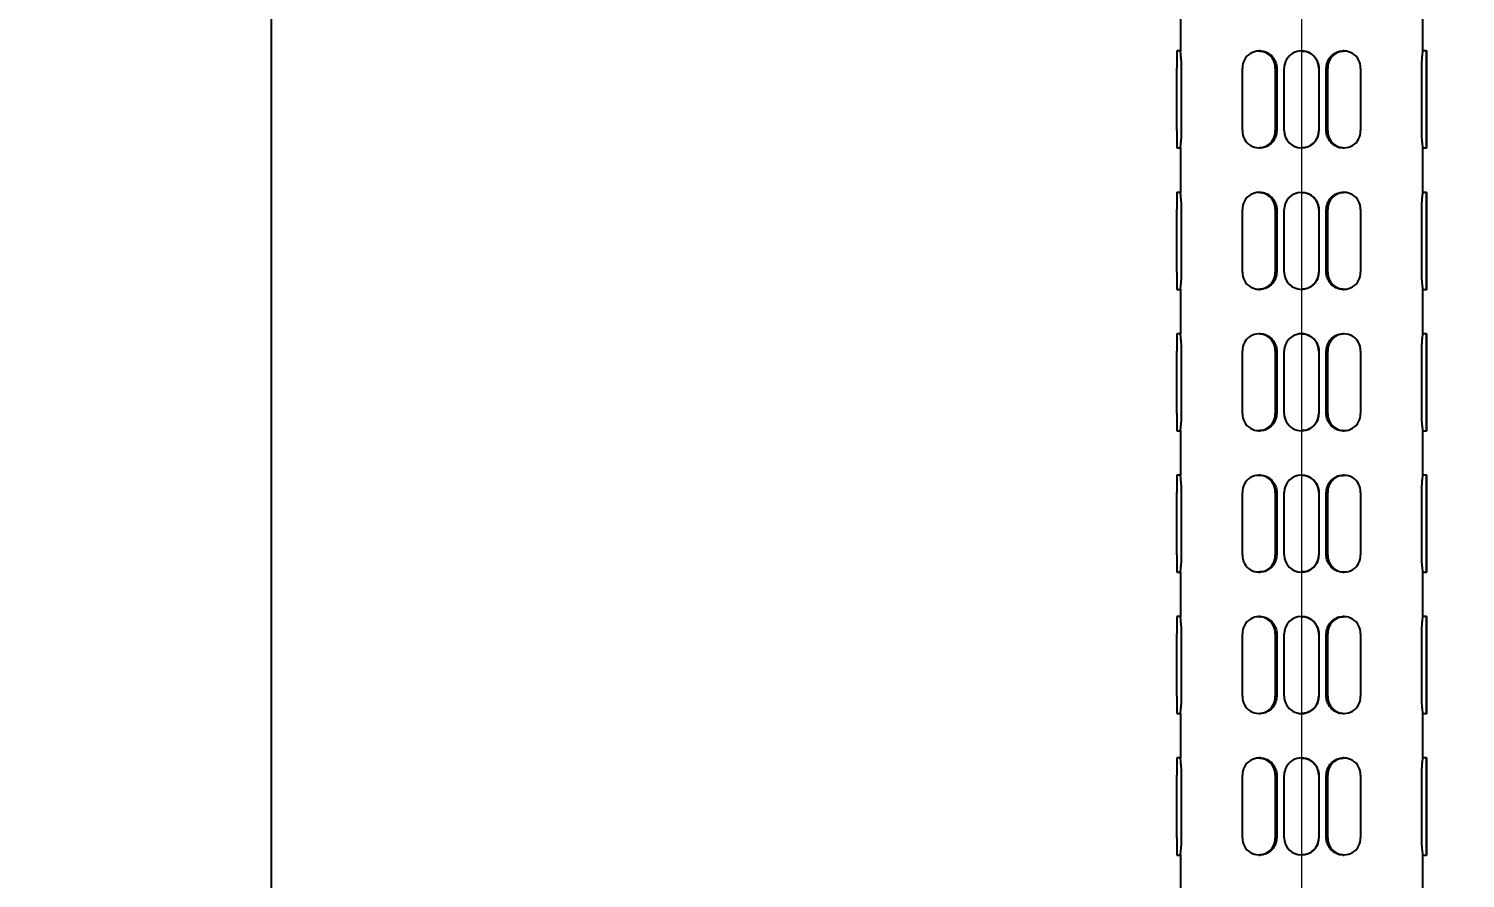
# Model space of a CAD drawing. Extents: x 0 to 951, y -2 to 427.
# Drawn here: x 110.74 to 136.64, y 148.09 to 163.41 of the extents above; entities that cross this region are included whole.
import ezdxf

# ---------------------------------------------------------------- set-up
doc = ezdxf.new("R2010")
doc.units = 0
doc.header["$LTSCALE"] = 23.1
doc.header["$MEASUREMENT"] = 0
doc.linetypes.add('CENTERX2', pattern=[20.32, 12.7, -2.54, 2.54, -2.54])
doc.layers.get('0').update_dxf_attribs({"linetype": 'CONTINUOUS'})
doc.layers.get('Defpoints').update_dxf_attribs({"linetype": 'CONTINUOUS'})
doc.layers.add('10', color=7, linetype='CONTINUOUS')
doc.styles.add('SLDTEXTSTYLE0', font='hyswlongfangsong.ttf')
doc.dimstyles.new('SLDDIMSTYLE0', dxfattribs={"dimtxt": 3.5, "dimasz": 4.08, "dimexe": 0, "dimexo": 0.0625, "dimgap": 0.875, "dimtad": 2, "dimdec": 0, "dimlfac": 5, "dimrnd": 1e-09, "dimzin": 12, "dimdsep": 46, "dimtxsty": 'SLDTEXTSTYLE0', "dimsah": 1, "dimcen": 0.09, "dimadec": 0, "dimazin": 3, "dimtfac": 1, "dimtdec": 0, "dimtofl": 0, "dimtmove": 0, "dimatfit": 3, "dimfxl": 1, "dimfrac": 2, "dimtolj": 1, "dimtzin": 12, "dimarcsym": 0})

# ---------------------------------------------------------------- blocks, each defined once
blk = doc.blocks.new('*D33')
at = {"layer": '10', "color": 0, "lineweight": -2}
for p, q in [((135.819, 226.61), (115.115, 226.61)), ((115.115, 117.19), (115.115, 222.53)), ((136.582, 113.11), (115.115, 113.11))]:
    blk.add_line(p, q, dxfattribs=at)
at = {"layer": '10', "color": 0}
for points in [[(115.795, 222.53), (114.435, 222.53), (115.115, 226.61)], [(114.435, 117.19), (115.795, 117.19), (115.115, 113.11)]]:
    blk.add_solid(points, dxfattribs=at)
at = {"layer": 'Defpoints', "color": 0}
for p in [(115.115, 226.61), (135.882, 226.61), (136.645, 113.11)]:
    blk.add_point(p, dxfattribs=at)
at = {"layer": '10', "color": 0, "insert": (110.74, 168.486), "char_height": 3.5, "attachment_point": 2, "rotation": 90, "style": 'SLDTEXTSTYLE0'}
blk.add_mtext('\\A1;900', dxfattribs=at)

msp = doc.modelspace()

# ---------------------------------------------------------------- linework, layer by layer
at = {"color": 7, "linetype": 'Continuous', "lineweight": 25}
for p, q in [((131.507, 163.814), (131.507, 163.006)), ((135.882, 163.007), (135.882, 163.815)), ((131.508, 163.01), (131.444, 163.01)), ((132.944, 163.01), (132.922, 163.01)), ((133.691, 163.01), (133.691, 163.01)), ((134.461, 163.01), (134.44, 163.01)), ((135.944, 163.01), (135.881, 163.01)), ((131.444, 161.573), (131.444, 162.698)), ((131.529, 161.573), (131.529, 162.698)), ((132.628, 161.573), (132.628, 162.698)), ((133.215, 162.698), (133.215, 161.573)), ((133.245, 162.698), (133.245, 161.573)), ((133.379, 161.573), (133.379, 162.698)), ((134.004, 162.698), (134.004, 161.573)), ((134.004, 162.698), (134.004, 161.573)), ((134.138, 161.573), (134.138, 162.698)), ((134.167, 161.573), (134.167, 162.698)), ((134.755, 162.698), (134.755, 161.573)), ((135.859, 161.573), (135.859, 162.698)), ((135.944, 161.573), (135.944, 162.698)), ((135.945, 162.698), (135.945, 161.573)), ((131.444, 161.26), (131.508, 161.26)), ((131.507, 161.264), (131.507, 160.456)), ((132.922, 161.26), (132.944, 161.26)), ((133.691, 161.26), (133.691, 161.26)), ((134.44, 161.26), (134.461, 161.26)), ((135.881, 161.26), (135.944, 161.26)), ((135.882, 160.457), (135.882, 161.265)), ((131.508, 160.46), (131.444, 160.46)), ((132.944, 160.46), (132.922, 160.46)), ((133.691, 160.46), (133.691, 160.46)), ((134.461, 160.46), (134.44, 160.46)), ((135.944, 160.46), (135.881, 160.46)), ((131.444, 159.023), (131.444, 160.148)), ((131.529, 159.023), (131.529, 160.148)), ((132.628, 159.023), (132.628, 160.148)), ((133.215, 160.148), (133.215, 159.023)), ((133.245, 160.148), (133.245, 159.023)), ((133.379, 159.023), (133.379, 160.148)), ((134.004, 160.148), (134.004, 159.023)), ((134.004, 160.148), (134.004, 159.023)), ((134.138, 159.023), (134.138, 160.148)), ((134.167, 159.023), (134.167, 160.148)), ((134.755, 160.148), (134.755, 159.023)), ((135.859, 159.023), (135.859, 160.148)), ((135.944, 159.023), (135.944, 160.148)), ((135.945, 160.148), (135.945, 159.023)), ((131.444, 158.71), (131.508, 158.71)), ((131.507, 158.714), (131.507, 157.906)), ((132.922, 158.71), (132.944, 158.71)), ((133.691, 158.71), (133.691, 158.71)), ((134.44, 158.71), (134.461, 158.71)), ((135.881, 158.71), (135.944, 158.71)), ((135.882, 157.907), (135.882, 158.715)), ((131.508, 157.91), (131.444, 157.91)), ((132.944, 157.91), (132.922, 157.91)), ((133.691, 157.91), (133.691, 157.91)), ((134.461, 157.91), (134.44, 157.91)), ((135.944, 157.91), (135.881, 157.91)), ((131.444, 156.473), (131.444, 157.598)), ((131.529, 156.473), (131.529, 157.598)), ((132.628, 156.473), (132.628, 157.598)), ((133.215, 157.598), (133.215, 156.473)), ((133.245, 157.598), (133.245, 156.473)), ((133.379, 156.473), (133.379, 157.598)), ((134.004, 157.598), (134.004, 156.473)), ((134.004, 157.598), (134.004, 156.473)), ((134.138, 156.473), (134.138, 157.598)), ((134.167, 156.473), (134.167, 157.598)), ((134.755, 157.598), (134.755, 156.473)), ((135.859, 156.473), (135.859, 157.598)), ((135.944, 156.473), (135.944, 157.598)), ((135.945, 157.598), (135.945, 156.473)), ((131.444, 156.16), (131.508, 156.16)), ((131.507, 156.164), (131.507, 155.356)), ((132.922, 156.16), (132.944, 156.16)), ((133.691, 156.16), (133.691, 156.16)), ((134.44, 156.16), (134.461, 156.16)), ((135.881, 156.16), (135.944, 156.16)), ((135.882, 155.357), (135.882, 156.165)), ((131.508, 155.36), (131.444, 155.36)), ((132.944, 155.36), (132.922, 155.36)), ((133.691, 155.36), (133.691, 155.36)), ((134.461, 155.36), (134.44, 155.36)), ((135.944, 155.36), (135.881, 155.36)), ((131.444, 153.923), (131.444, 155.048)), ((131.529, 153.923), (131.529, 155.048)), ((132.628, 153.923), (132.628, 155.048)), ((133.215, 155.048), (133.215, 153.923)), ((133.245, 155.048), (133.245, 153.923)), ((133.379, 153.923), (133.379, 155.048)), ((134.004, 155.048), (134.004, 153.923)), ((134.004, 155.048), (134.004, 153.923)), ((134.138, 153.923), (134.138, 155.048)), ((134.167, 153.923), (134.167, 155.048)), ((134.755, 155.048), (134.755, 153.923)), ((135.859, 153.923), (135.859, 155.048)), ((135.944, 153.923), (135.944, 155.048)), ((135.945, 155.048), (135.945, 153.923)), ((131.444, 153.61), (131.508, 153.61)), ((131.507, 153.614), (131.507, 152.806)), ((132.922, 153.61), (132.944, 153.61)), ((133.691, 153.61), (133.691, 153.61)), ((134.44, 153.61), (134.461, 153.61)), ((135.881, 153.61), (135.944, 153.61)), ((135.882, 152.807), (135.882, 153.615)), ((131.508, 152.81), (131.444, 152.81)), ((132.944, 152.81), (132.922, 152.81)), ((133.691, 152.81), (133.691, 152.81)), ((134.461, 152.81), (134.44, 152.81)), ((135.944, 152.81), (135.881, 152.81)), ((131.444, 151.373), (131.444, 152.498)), ((131.529, 151.373), (131.529, 152.498)), ((132.628, 151.373), (132.628, 152.498)), ((133.215, 152.498), (133.215, 151.373)), ((133.245, 152.498), (133.245, 151.373)), ((133.379, 151.373), (133.379, 152.498)), ((134.004, 152.498), (134.004, 151.373)), ((134.004, 152.498), (134.004, 151.373)), ((134.138, 151.373), (134.138, 152.498)), ((134.167, 151.373), (134.167, 152.498)), ((134.755, 152.498), (134.755, 151.373)), ((135.859, 151.373), (135.859, 152.498)), ((135.944, 151.373), (135.944, 152.498)), ((135.945, 152.498), (135.945, 151.373)), ((131.444, 151.06), (131.508, 151.06)), ((131.507, 151.064), (131.507, 150.256)), ((132.922, 151.06), (132.944, 151.06)), ((133.691, 151.06), (133.691, 151.06)), ((134.44, 151.06), (134.461, 151.06)), ((135.881, 151.06), (135.944, 151.06)), ((135.882, 150.257), (135.882, 151.065)), ((131.508, 150.26), (131.444, 150.26)), ((132.944, 150.26), (132.922, 150.26)), ((133.691, 150.26), (133.691, 150.26)), ((134.461, 150.26), (134.44, 150.26)), ((135.944, 150.26), (135.881, 150.26)), ((131.444, 148.823), (131.444, 149.948)), ((131.529, 148.823), (131.529, 149.948)), ((132.628, 148.823), (132.628, 149.948)), ((133.215, 149.948), (133.215, 148.823)), ((133.245, 149.948), (133.245, 148.823)), ((133.379, 148.823), (133.379, 149.948)), ((134.004, 149.948), (134.004, 148.823)), ((134.004, 149.948), (134.004, 148.823)), ((134.138, 148.823), (134.138, 149.948)), ((134.167, 148.823), (134.167, 149.948)), ((134.755, 149.948), (134.755, 148.823)), ((135.859, 148.823), (135.859, 149.948)), ((135.944, 148.823), (135.944, 149.948)), ((135.945, 149.948), (135.945, 148.823)), ((131.444, 148.51), (131.508, 148.51)), ((131.507, 148.514), (131.507, 147.706)), ((132.922, 148.51), (132.944, 148.51)), ((133.691, 148.51), (133.691, 148.51)), ((134.44, 148.51), (134.461, 148.51)), ((135.881, 148.51), (135.944, 148.51)), ((135.882, 147.707), (135.882, 148.515))]:
    msp.add_line(p, q, dxfattribs=at)
at = {"color": 7, "linetype": 'Continuous', "lineweight": 25, "flags": 128}
for points in [[(135.944, 162.698), (135.944, 162.818), (135.944, 162.919), (135.944, 162.987), (135.944, 163.01), (135.945, 162.987), (135.945, 162.919), (135.945, 162.818), (135.945, 162.698)], [(135.945, 161.573), (135.945, 161.453), (135.945, 161.352), (135.945, 161.284), (135.944, 161.26), (135.944, 161.284), (135.944, 161.352), (135.944, 161.453), (135.944, 161.573)], [(135.944, 160.148), (135.944, 160.268), (135.944, 160.369), (135.944, 160.437), (135.944, 160.46), (135.945, 160.437), (135.945, 160.369), (135.945, 160.268), (135.945, 160.148)], [(135.945, 159.023), (135.945, 158.903), (135.945, 158.802), (135.945, 158.734), (135.944, 158.71), (135.944, 158.734), (135.944, 158.802), (135.944, 158.903), (135.944, 159.023)], [(135.944, 157.598), (135.944, 157.718), (135.944, 157.819), (135.944, 157.887), (135.944, 157.91), (135.945, 157.887), (135.945, 157.819), (135.945, 157.718), (135.945, 157.598)], [(135.945, 156.473), (135.945, 156.353), (135.945, 156.252), (135.945, 156.184), (135.944, 156.16), (135.944, 156.184), (135.944, 156.252), (135.944, 156.353), (135.944, 156.473)], [(135.944, 155.048), (135.944, 155.168), (135.944, 155.269), (135.944, 155.337), (135.944, 155.36), (135.945, 155.337), (135.945, 155.269), (135.945, 155.168), (135.945, 155.048)], [(135.945, 153.923), (135.945, 153.803), (135.945, 153.702), (135.945, 153.634), (135.944, 153.61), (135.944, 153.634), (135.944, 153.702), (135.944, 153.803), (135.944, 153.923)], [(135.944, 152.498), (135.944, 152.618), (135.944, 152.719), (135.944, 152.787), (135.944, 152.81), (135.945, 152.787), (135.945, 152.719), (135.945, 152.618), (135.945, 152.498)], [(135.945, 151.373), (135.945, 151.253), (135.945, 151.152), (135.945, 151.084), (135.944, 151.06), (135.944, 151.084), (135.944, 151.152), (135.944, 151.253), (135.944, 151.373)], [(135.944, 149.948), (135.944, 150.068), (135.944, 150.169), (135.944, 150.237), (135.944, 150.26), (135.945, 150.237), (135.945, 150.169), (135.945, 150.068), (135.945, 149.948)], [(135.945, 148.823), (135.945, 148.703), (135.945, 148.602), (135.945, 148.534), (135.944, 148.51), (135.944, 148.534), (135.944, 148.602), (135.944, 148.703), (135.944, 148.823)]]:
    msp.add_lwpolyline(points, dxfattribs=at)
at = {"color": 7, "linetype": 'Continuous', "lineweight": 25}
for centre, radius, start, end in [((186.031, 162.776), 54.587, 179.7539, 180.0819), ((132.922, 162.713), 0.294, 357.1082, 182.8918), ((133.691, 162.698), 0.312, 359.9997, 180.0003), ((134.461, 162.713), 0.294, 357.1562, 182.8438), ((186.034, 161.495), 54.59, 179.9181, 180.2461), ((132.922, 161.558), 0.294, 177.1087, 2.8913), ((133.691, 161.573), 0.312, 180.0002, 359.9998), ((134.461, 161.558), 0.294, 177.1567, 2.8433), ((186.033, 160.226), 54.589, 179.7539, 180.0819), ((132.922, 160.163), 0.294, 357.1087, 182.8913), ((133.691, 160.148), 0.312, 0.0002, 179.9998), ((134.461, 160.163), 0.294, 357.1567, 182.8433), ((186.032, 158.945), 54.588, 179.9181, 180.2461), ((132.922, 159.008), 0.294, 177.1087, 2.8913), ((133.691, 159.023), 0.312, 180.0002, 359.9998), ((134.461, 159.008), 0.294, 177.1567, 2.8433), ((186.035, 157.676), 54.591, 179.7539, 180.0819), ((132.922, 157.613), 0.294, 357.108, 182.892), ((133.691, 157.598), 0.312, 359.9995, 180.0005), ((134.461, 157.613), 0.294, 357.156, 182.844), ((186.035, 156.395), 54.591, 179.9181, 180.2461), ((132.922, 156.458), 0.294, 177.108, 2.892), ((133.691, 156.473), 0.312, 179.9995, 0.0005), ((134.461, 156.458), 0.294, 177.156, 2.844), ((186.032, 155.126), 54.588, 179.7539, 180.0819), ((132.922, 155.063), 0.294, 357.1087, 182.8913), ((133.691, 155.048), 0.312, 0.0002, 179.9998), ((134.461, 155.063), 0.294, 357.1567, 182.8433), ((186.032, 153.845), 54.588, 179.9181, 180.2461), ((132.922, 153.908), 0.294, 177.1087, 2.8913), ((133.691, 153.923), 0.312, 180.0002, 359.9998), ((134.461, 153.908), 0.294, 177.1567, 2.8433), ((186.034, 152.576), 54.59, 179.7539, 180.0819), ((132.922, 152.513), 0.294, 357.1087, 182.8913), ((133.691, 152.498), 0.312, 0.0002, 179.9998), ((134.461, 152.513), 0.294, 357.1567, 182.8433), ((186.031, 151.295), 54.587, 179.9181, 180.2461), ((132.922, 151.358), 0.294, 177.1082, 2.8918), ((133.691, 151.373), 0.312, 179.9997, 0.0003), ((134.461, 151.358), 0.294, 177.1562, 2.8438), ((186.031, 150.026), 54.587, 179.7539, 180.0819), ((132.922, 149.963), 0.294, 357.1082, 182.8918), ((133.691, 149.948), 0.312, 359.9997, 180.0003), ((134.461, 149.963), 0.294, 357.1562, 182.8438), ((186.033, 148.745), 54.589, 179.9181, 180.2461), ((132.922, 148.808), 0.294, 177.1087, 2.8913), ((133.691, 148.823), 0.312, 180.0002, 359.9998), ((134.461, 148.808), 0.294, 177.1567, 2.8433)]:
    msp.add_arc(centre, radius, start, end, dxfattribs=at)
for points, knots in [([(131.529, 162.698), (131.528, 162.733), (131.527, 162.803), (131.52, 162.896), (131.513, 162.966), (131.507, 163.006), (131.508, 163.006), (131.508, 163.006)], [0, 0, 0, 0, 0.214722, 0.4293878, 0.6454398, 0.8624104, 1, 1, 1, 1]), ([(132.944, 163.007), (132.954, 163.008), (132.998, 163.012), (133.074, 162.984), (133.158, 162.925), (133.218, 162.837), (133.242, 162.757), (133.244, 162.71), (133.245, 162.698)], [0, 0, 0, 0, 0.070496, 0.28295, 0.496154, 0.711256, 0.926475, 1, 1, 1, 1]), ([(133.692, 163.007), (133.703, 163.008), (133.749, 163.012), (133.829, 162.984), (133.915, 162.925), (133.977, 162.837), (134.002, 162.757), (134.003, 162.71), (134.004, 162.698)], [0, 0, 0, 0, 0.070496, 0.28295, 0.496154, 0.711255, 0.926475, 1, 1, 1, 1]), ([(134.138, 162.698), (134.142, 162.733), (134.148, 162.803), (134.201, 162.896), (134.278, 162.966), (134.362, 163.007), (134.418, 163.007), (134.44, 163.007)], [0, 0, 0, 0, 0.213249, 0.426443, 0.641013, 0.856496, 1, 1, 1, 1]), ([(135.859, 162.698), (135.86, 162.733), (135.861, 162.803), (135.868, 162.896), (135.876, 162.966), (135.881, 163.007), (135.881, 163.007), (135.881, 163.007)], [0, 0, 0, 0, 0.211985, 0.423915, 0.637213, 0.851418, 1, 1, 1, 1]), ([(131.507, 161.264), (131.507, 161.263), (131.507, 161.259), (131.511, 161.287), (131.518, 161.346), (131.525, 161.433), (131.529, 161.514), (131.529, 161.561), (131.529, 161.573)], [0, 0, 0, 0, 0.064921, 0.278647, 0.493136, 0.709522, 0.926034, 1, 1, 1, 1]), ([(133.245, 161.573), (133.241, 161.538), (133.234, 161.468), (133.182, 161.375), (133.105, 161.305), (133.021, 161.264), (132.965, 161.264), (132.943, 161.264)], [0, 0, 0, 0, 0.213243, 0.426444, 0.641011, 0.856494, 1, 1, 1, 1]), ([(134.004, 161.573), (134, 161.538), (133.994, 161.468), (133.94, 161.375), (133.862, 161.305), (133.774, 161.264), (133.715, 161.264), (133.691, 161.264)], [0, 0, 0, 0, 0.213243, 0.426444, 0.641011, 0.856494, 1, 1, 1, 1]), ([(134.439, 161.264), (134.429, 161.263), (134.385, 161.259), (134.309, 161.287), (134.225, 161.346), (134.164, 161.433), (134.14, 161.514), (134.139, 161.561), (134.138, 161.573)], [0, 0, 0, 0, 0.070496, 0.282949, 0.496158, 0.711254, 0.926475, 1, 1, 1, 1]), ([(135.881, 161.265), (135.882, 161.263), (135.882, 161.259), (135.878, 161.287), (135.871, 161.346), (135.863, 161.433), (135.859, 161.514), (135.859, 161.561), (135.859, 161.573)], [0, 0, 0, 0, 0.076828, 0.287833, 0.49959, 0.713221, 0.926976, 1, 1, 1, 1]), ([(131.529, 160.148), (131.528, 160.183), (131.527, 160.253), (131.52, 160.346), (131.513, 160.416), (131.507, 160.456), (131.508, 160.456), (131.508, 160.456)], [0, 0, 0, 0, 0.214723, 0.42939, 0.645438, 0.862409, 1, 1, 1, 1]), ([(132.944, 160.457), (132.954, 160.458), (132.998, 160.462), (133.074, 160.434), (133.158, 160.375), (133.218, 160.287), (133.242, 160.207), (133.244, 160.16), (133.245, 160.148)], [0, 0, 0, 0, 0.070496, 0.282949, 0.496153, 0.711255, 0.926475, 1, 1, 1, 1]), ([(133.692, 160.457), (133.703, 160.458), (133.749, 160.462), (133.829, 160.434), (133.915, 160.375), (133.977, 160.287), (134.002, 160.207), (134.003, 160.16), (134.004, 160.148)], [0, 0, 0, 0, 0.070496, 0.282948, 0.496153, 0.711255, 0.926475, 1, 1, 1, 1]), ([(134.138, 160.148), (134.142, 160.183), (134.148, 160.253), (134.201, 160.346), (134.278, 160.416), (134.362, 160.457), (134.418, 160.457), (134.44, 160.457)], [0, 0, 0, 0, 0.213251, 0.426445, 0.641011, 0.856495, 1, 1, 1, 1]), ([(135.859, 160.148), (135.86, 160.183), (135.861, 160.253), (135.868, 160.346), (135.876, 160.416), (135.881, 160.457), (135.881, 160.457), (135.881, 160.457)], [0, 0, 0, 0, 0.211986, 0.423917, 0.637211, 0.851417, 1, 1, 1, 1]), ([(131.507, 158.714), (131.507, 158.713), (131.507, 158.709), (131.511, 158.737), (131.518, 158.796), (131.525, 158.883), (131.529, 158.964), (131.529, 159.011), (131.529, 159.023)], [0, 0, 0, 0, 0.064921, 0.278649, 0.493132, 0.709524, 0.926034, 1, 1, 1, 1]), ([(133.245, 159.023), (133.241, 158.988), (133.234, 158.918), (133.182, 158.825), (133.105, 158.755), (133.021, 158.714), (132.965, 158.714), (132.943, 158.714)], [0, 0, 0, 0, 0.21325, 0.426444, 0.64101, 0.856495, 1, 1, 1, 1]), ([(134.004, 159.023), (134, 158.988), (133.994, 158.918), (133.94, 158.825), (133.862, 158.755), (133.774, 158.714), (133.715, 158.714), (133.691, 158.714)], [0, 0, 0, 0, 0.21325, 0.426444, 0.641009, 0.856495, 1, 1, 1, 1]), ([(134.439, 158.714), (134.429, 158.713), (134.385, 158.709), (134.309, 158.737), (134.225, 158.796), (134.164, 158.883), (134.14, 158.964), (134.139, 159.011), (134.138, 159.023)], [0, 0, 0, 0, 0.070496, 0.28295, 0.496154, 0.711255, 0.926475, 1, 1, 1, 1]), ([(135.881, 158.715), (135.882, 158.713), (135.882, 158.709), (135.878, 158.737), (135.871, 158.796), (135.863, 158.883), (135.859, 158.964), (135.859, 159.011), (135.859, 159.023)], [0, 0, 0, 0, 0.076828, 0.287834, 0.499586, 0.713222, 0.926976, 1, 1, 1, 1]), ([(131.529, 157.598), (131.528, 157.633), (131.527, 157.703), (131.52, 157.796), (131.513, 157.866), (131.507, 157.906), (131.508, 157.906), (131.508, 157.906)], [0, 0, 0, 0, 0.214722, 0.4293878, 0.6454398, 0.8624104, 1, 1, 1, 1]), ([(132.944, 157.907), (132.954, 157.908), (132.998, 157.912), (133.074, 157.884), (133.158, 157.825), (133.218, 157.737), (133.242, 157.657), (133.244, 157.61), (133.245, 157.598)], [0, 0, 0, 0, 0.070496, 0.28295, 0.496154, 0.711256, 0.926475, 1, 1, 1, 1]), ([(133.692, 157.907), (133.703, 157.908), (133.749, 157.912), (133.829, 157.884), (133.915, 157.825), (133.977, 157.737), (134.002, 157.657), (134.003, 157.61), (134.004, 157.598)], [0, 0, 0, 0, 0.070496, 0.28295, 0.496154, 0.711255, 0.926475, 1, 1, 1, 1]), ([(134.138, 157.598), (134.142, 157.633), (134.148, 157.703), (134.201, 157.796), (134.278, 157.866), (134.362, 157.907), (134.418, 157.907), (134.44, 157.907)], [0, 0, 0, 0, 0.213249, 0.426443, 0.641013, 0.856496, 1, 1, 1, 1]), ([(135.859, 157.598), (135.86, 157.633), (135.861, 157.703), (135.868, 157.796), (135.876, 157.866), (135.881, 157.907), (135.881, 157.907), (135.881, 157.907)], [0, 0, 0, 0, 0.211985, 0.423915, 0.637213, 0.851418, 1, 1, 1, 1]), ([(131.507, 156.164), (131.507, 156.163), (131.507, 156.159), (131.511, 156.187), (131.518, 156.246), (131.525, 156.333), (131.529, 156.414), (131.529, 156.461), (131.529, 156.473)], [0, 0, 0, 0, 0.06492, 0.278648, 0.493131, 0.709516, 0.926034, 1, 1, 1, 1]), ([(133.245, 156.473), (133.241, 156.438), (133.234, 156.368), (133.182, 156.275), (133.105, 156.205), (133.021, 156.164), (132.965, 156.164), (132.943, 156.164)], [0, 0, 0, 0, 0.213249, 0.426443, 0.641013, 0.856495, 1, 1, 1, 1]), ([(134.004, 156.473), (134, 156.438), (133.994, 156.368), (133.94, 156.275), (133.862, 156.205), (133.774, 156.164), (133.715, 156.164), (133.691, 156.164)], [0, 0, 0, 0, 0.213249, 0.426443, 0.641013, 0.856495, 1, 1, 1, 1]), ([(134.439, 156.164), (134.429, 156.163), (134.385, 156.159), (134.309, 156.187), (134.225, 156.246), (134.164, 156.333), (134.14, 156.414), (134.139, 156.461), (134.138, 156.473)], [0, 0, 0, 0, 0.070496, 0.282949, 0.496153, 0.711248, 0.926475, 1, 1, 1, 1]), ([(135.881, 156.165), (135.882, 156.163), (135.882, 156.159), (135.878, 156.187), (135.871, 156.246), (135.863, 156.333), (135.859, 156.414), (135.859, 156.461), (135.859, 156.473)], [0, 0, 0, 0, 0.076827, 0.287834, 0.499585, 0.713215, 0.926976, 1, 1, 1, 1]), ([(131.529, 155.048), (131.528, 155.083), (131.527, 155.153), (131.52, 155.246), (131.513, 155.316), (131.507, 155.356), (131.508, 155.356), (131.508, 155.356)], [0, 0, 0, 0, 0.214722, 0.429389, 0.645436, 0.86241, 1, 1, 1, 1]), ([(132.944, 155.357), (132.954, 155.358), (132.998, 155.362), (133.074, 155.334), (133.158, 155.275), (133.218, 155.187), (133.242, 155.107), (133.244, 155.06), (133.245, 155.048)], [0, 0, 0, 0, 0.070496, 0.28295, 0.496154, 0.711256, 0.926475, 1, 1, 1, 1]), ([(133.692, 155.357), (133.703, 155.358), (133.749, 155.362), (133.829, 155.334), (133.915, 155.275), (133.977, 155.187), (134.002, 155.107), (134.003, 155.06), (134.004, 155.048)], [0, 0, 0, 0, 0.070496, 0.28295, 0.496154, 0.711255, 0.926475, 1, 1, 1, 1]), ([(134.138, 155.048), (134.142, 155.083), (134.148, 155.153), (134.201, 155.246), (134.278, 155.316), (134.362, 155.357), (134.418, 155.357), (134.44, 155.357)], [0, 0, 0, 0, 0.21325, 0.426444, 0.641009, 0.856496, 1, 1, 1, 1]), ([(135.859, 155.048), (135.86, 155.083), (135.861, 155.153), (135.868, 155.246), (135.876, 155.316), (135.881, 155.357), (135.881, 155.357), (135.881, 155.357)], [0, 0, 0, 0, 0.211986, 0.423916, 0.63721, 0.851418, 1, 1, 1, 1]), ([(131.507, 153.614), (131.507, 153.613), (131.507, 153.609), (131.511, 153.637), (131.518, 153.696), (131.525, 153.783), (131.529, 153.864), (131.529, 153.911), (131.529, 153.923)], [0, 0, 0, 0, 0.064921, 0.278647, 0.49313, 0.709523, 0.926034, 1, 1, 1, 1]), ([(133.245, 153.923), (133.241, 153.888), (133.234, 153.818), (133.182, 153.725), (133.105, 153.655), (133.021, 153.614), (132.965, 153.614), (132.943, 153.614)], [0, 0, 0, 0, 0.21325, 0.426445, 0.641011, 0.856494, 1, 1, 1, 1]), ([(134.004, 153.923), (134, 153.888), (133.994, 153.818), (133.94, 153.725), (133.862, 153.655), (133.774, 153.614), (133.715, 153.614), (133.691, 153.614)], [0, 0, 0, 0, 0.21325, 0.426445, 0.641011, 0.856494, 1, 1, 1, 1]), ([(134.439, 153.614), (134.429, 153.613), (134.385, 153.609), (134.309, 153.637), (134.225, 153.696), (134.164, 153.783), (134.14, 153.864), (134.139, 153.911), (134.138, 153.923)], [0, 0, 0, 0, 0.070496, 0.282948, 0.496153, 0.711255, 0.926475, 1, 1, 1, 1]), ([(135.881, 153.615), (135.882, 153.613), (135.882, 153.609), (135.878, 153.637), (135.871, 153.696), (135.863, 153.783), (135.859, 153.864), (135.859, 153.911), (135.859, 153.923)], [0, 0, 0, 0, 0.076828, 0.287833, 0.499585, 0.713222, 0.926976, 1, 1, 1, 1]), ([(131.529, 152.498), (131.528, 152.533), (131.527, 152.603), (131.52, 152.696), (131.513, 152.766), (131.507, 152.806), (131.508, 152.806), (131.508, 152.806)], [0, 0, 0, 0, 0.214716, 0.429389, 0.645437, 0.862409, 1, 1, 1, 1]), ([(132.944, 152.807), (132.954, 152.808), (132.998, 152.812), (133.074, 152.784), (133.158, 152.725), (133.218, 152.637), (133.242, 152.557), (133.244, 152.51), (133.245, 152.498)], [0, 0, 0, 0, 0.070497, 0.282952, 0.496157, 0.711254, 0.926482, 1, 1, 1, 1]), ([(133.692, 152.807), (133.703, 152.808), (133.749, 152.812), (133.829, 152.784), (133.915, 152.725), (133.977, 152.637), (134.002, 152.557), (134.003, 152.51), (134.004, 152.498)], [0, 0, 0, 0, 0.070496, 0.282952, 0.496157, 0.711254, 0.926482, 1, 1, 1, 1]), ([(134.138, 152.498), (134.142, 152.533), (134.148, 152.603), (134.201, 152.696), (134.278, 152.766), (134.362, 152.807), (134.418, 152.807), (134.44, 152.807)], [0, 0, 0, 0, 0.213243, 0.426444, 0.641011, 0.856495, 1, 1, 1, 1]), ([(135.859, 152.498), (135.86, 152.533), (135.861, 152.603), (135.868, 152.696), (135.876, 152.766), (135.881, 152.807), (135.881, 152.807), (135.881, 152.807)], [0, 0, 0, 0, 0.211979, 0.423917, 0.637211, 0.851417, 1, 1, 1, 1]), ([(131.507, 151.064), (131.507, 151.063), (131.507, 151.059), (131.511, 151.087), (131.518, 151.146), (131.525, 151.233), (131.529, 151.314), (131.529, 151.361), (131.529, 151.373)], [0, 0, 0, 0, 0.06492, 0.278648, 0.493131, 0.709523, 0.926034, 1, 1, 1, 1]), ([(133.245, 151.373), (133.241, 151.338), (133.234, 151.268), (133.182, 151.175), (133.105, 151.105), (133.021, 151.064), (132.965, 151.064), (132.943, 151.064)], [0, 0, 0, 0, 0.213249, 0.426443, 0.641013, 0.856495, 1, 1, 1, 1]), ([(134.004, 151.373), (134, 151.338), (133.994, 151.268), (133.94, 151.175), (133.862, 151.105), (133.774, 151.064), (133.715, 151.064), (133.691, 151.064)], [0, 0, 0, 0, 0.213249, 0.426443, 0.641013, 0.856495, 1, 1, 1, 1]), ([(134.439, 151.064), (134.429, 151.063), (134.385, 151.059), (134.309, 151.087), (134.225, 151.146), (134.164, 151.233), (134.14, 151.314), (134.139, 151.361), (134.138, 151.373)], [0, 0, 0, 0, 0.070496, 0.28295, 0.496154, 0.711255, 0.926475, 1, 1, 1, 1]), ([(135.881, 151.065), (135.882, 151.063), (135.882, 151.059), (135.878, 151.087), (135.871, 151.146), (135.863, 151.233), (135.859, 151.314), (135.859, 151.361), (135.859, 151.373)], [0, 0, 0, 0, 0.076828, 0.287834, 0.499586, 0.713222, 0.926976, 1, 1, 1, 1]), ([(131.529, 149.948), (131.528, 149.983), (131.527, 150.053), (131.52, 150.146), (131.513, 150.216), (131.507, 150.256), (131.508, 150.256), (131.508, 150.256)], [0, 0, 0, 0, 0.214722, 0.4293878, 0.6454398, 0.8624104, 1, 1, 1, 1]), ([(132.944, 150.257), (132.954, 150.258), (132.998, 150.262), (133.074, 150.234), (133.158, 150.175), (133.218, 150.087), (133.242, 150.007), (133.244, 149.96), (133.245, 149.948)], [0, 0, 0, 0, 0.070496, 0.28295, 0.496154, 0.711256, 0.926475, 1, 1, 1, 1]), ([(133.692, 150.257), (133.703, 150.258), (133.749, 150.262), (133.829, 150.234), (133.915, 150.175), (133.977, 150.087), (134.002, 150.007), (134.003, 149.96), (134.004, 149.948)], [0, 0, 0, 0, 0.070496, 0.28295, 0.496154, 0.711255, 0.926475, 1, 1, 1, 1]), ([(134.138, 149.948), (134.142, 149.983), (134.148, 150.053), (134.201, 150.146), (134.278, 150.216), (134.362, 150.257), (134.418, 150.257), (134.44, 150.257)], [0, 0, 0, 0, 0.213249, 0.426443, 0.641013, 0.856496, 1, 1, 1, 1]), ([(135.859, 149.948), (135.86, 149.983), (135.861, 150.053), (135.868, 150.146), (135.876, 150.216), (135.881, 150.257), (135.881, 150.257), (135.881, 150.257)], [0, 0, 0, 0, 0.211985, 0.423915, 0.637213, 0.851419, 1, 1, 1, 1]), ([(131.507, 148.514), (131.507, 148.513), (131.507, 148.509), (131.511, 148.537), (131.518, 148.596), (131.525, 148.683), (131.529, 148.764), (131.529, 148.811), (131.529, 148.823)], [0, 0, 0, 0, 0.064921, 0.278647, 0.49313, 0.709523, 0.926034, 1, 1, 1, 1]), ([(133.245, 148.823), (133.241, 148.788), (133.234, 148.718), (133.182, 148.625), (133.105, 148.555), (133.021, 148.514), (132.965, 148.514), (132.943, 148.514)], [0, 0, 0, 0, 0.21325, 0.426445, 0.641011, 0.856494, 1, 1, 1, 1]), ([(134.004, 148.823), (134, 148.788), (133.994, 148.718), (133.94, 148.625), (133.862, 148.555), (133.774, 148.514), (133.715, 148.514), (133.691, 148.514)], [0, 0, 0, 0, 0.21325, 0.426445, 0.641011, 0.856494, 1, 1, 1, 1]), ([(134.439, 148.514), (134.429, 148.513), (134.385, 148.509), (134.309, 148.537), (134.225, 148.596), (134.164, 148.683), (134.14, 148.764), (134.139, 148.811), (134.138, 148.823)], [0, 0, 0, 0, 0.070496, 0.282948, 0.496153, 0.711255, 0.926475, 1, 1, 1, 1]), ([(135.881, 148.515), (135.882, 148.513), (135.882, 148.509), (135.878, 148.537), (135.871, 148.596), (135.863, 148.683), (135.859, 148.764), (135.859, 148.811), (135.859, 148.823)], [0, 0, 0, 0, 0.076828, 0.287833, 0.499585, 0.713222, 0.926976, 1, 1, 1, 1])]:
    msp.add_open_spline(points, degree=3, knots=knots, dxfattribs=at)
at = {"layer": '10', "linetype": 'CENTERX2', "lineweight": 18}
msp.add_line((133.694, 206.923), (133.694, 116.063), dxfattribs=at)

# ---------------------------------------------------------------- dimensions: what is measured, and where the dimension line sits
at = {"layer": '10'}
dim = msp.add_linear_dim(base=(115.115, 226.61), p1=(136.645, 113.11), p2=(135.882, 226.61), angle=90, text='900', dimstyle='SLDDIMSTYLE0', dxfattribs=at)
dim.commit()
dim.dimension.update_dxf_attribs({"geometry": '*D33', "text_midpoint": (115.115, 168.486), "dimtype": 160})

doc.saveas('drawing.dxf')
